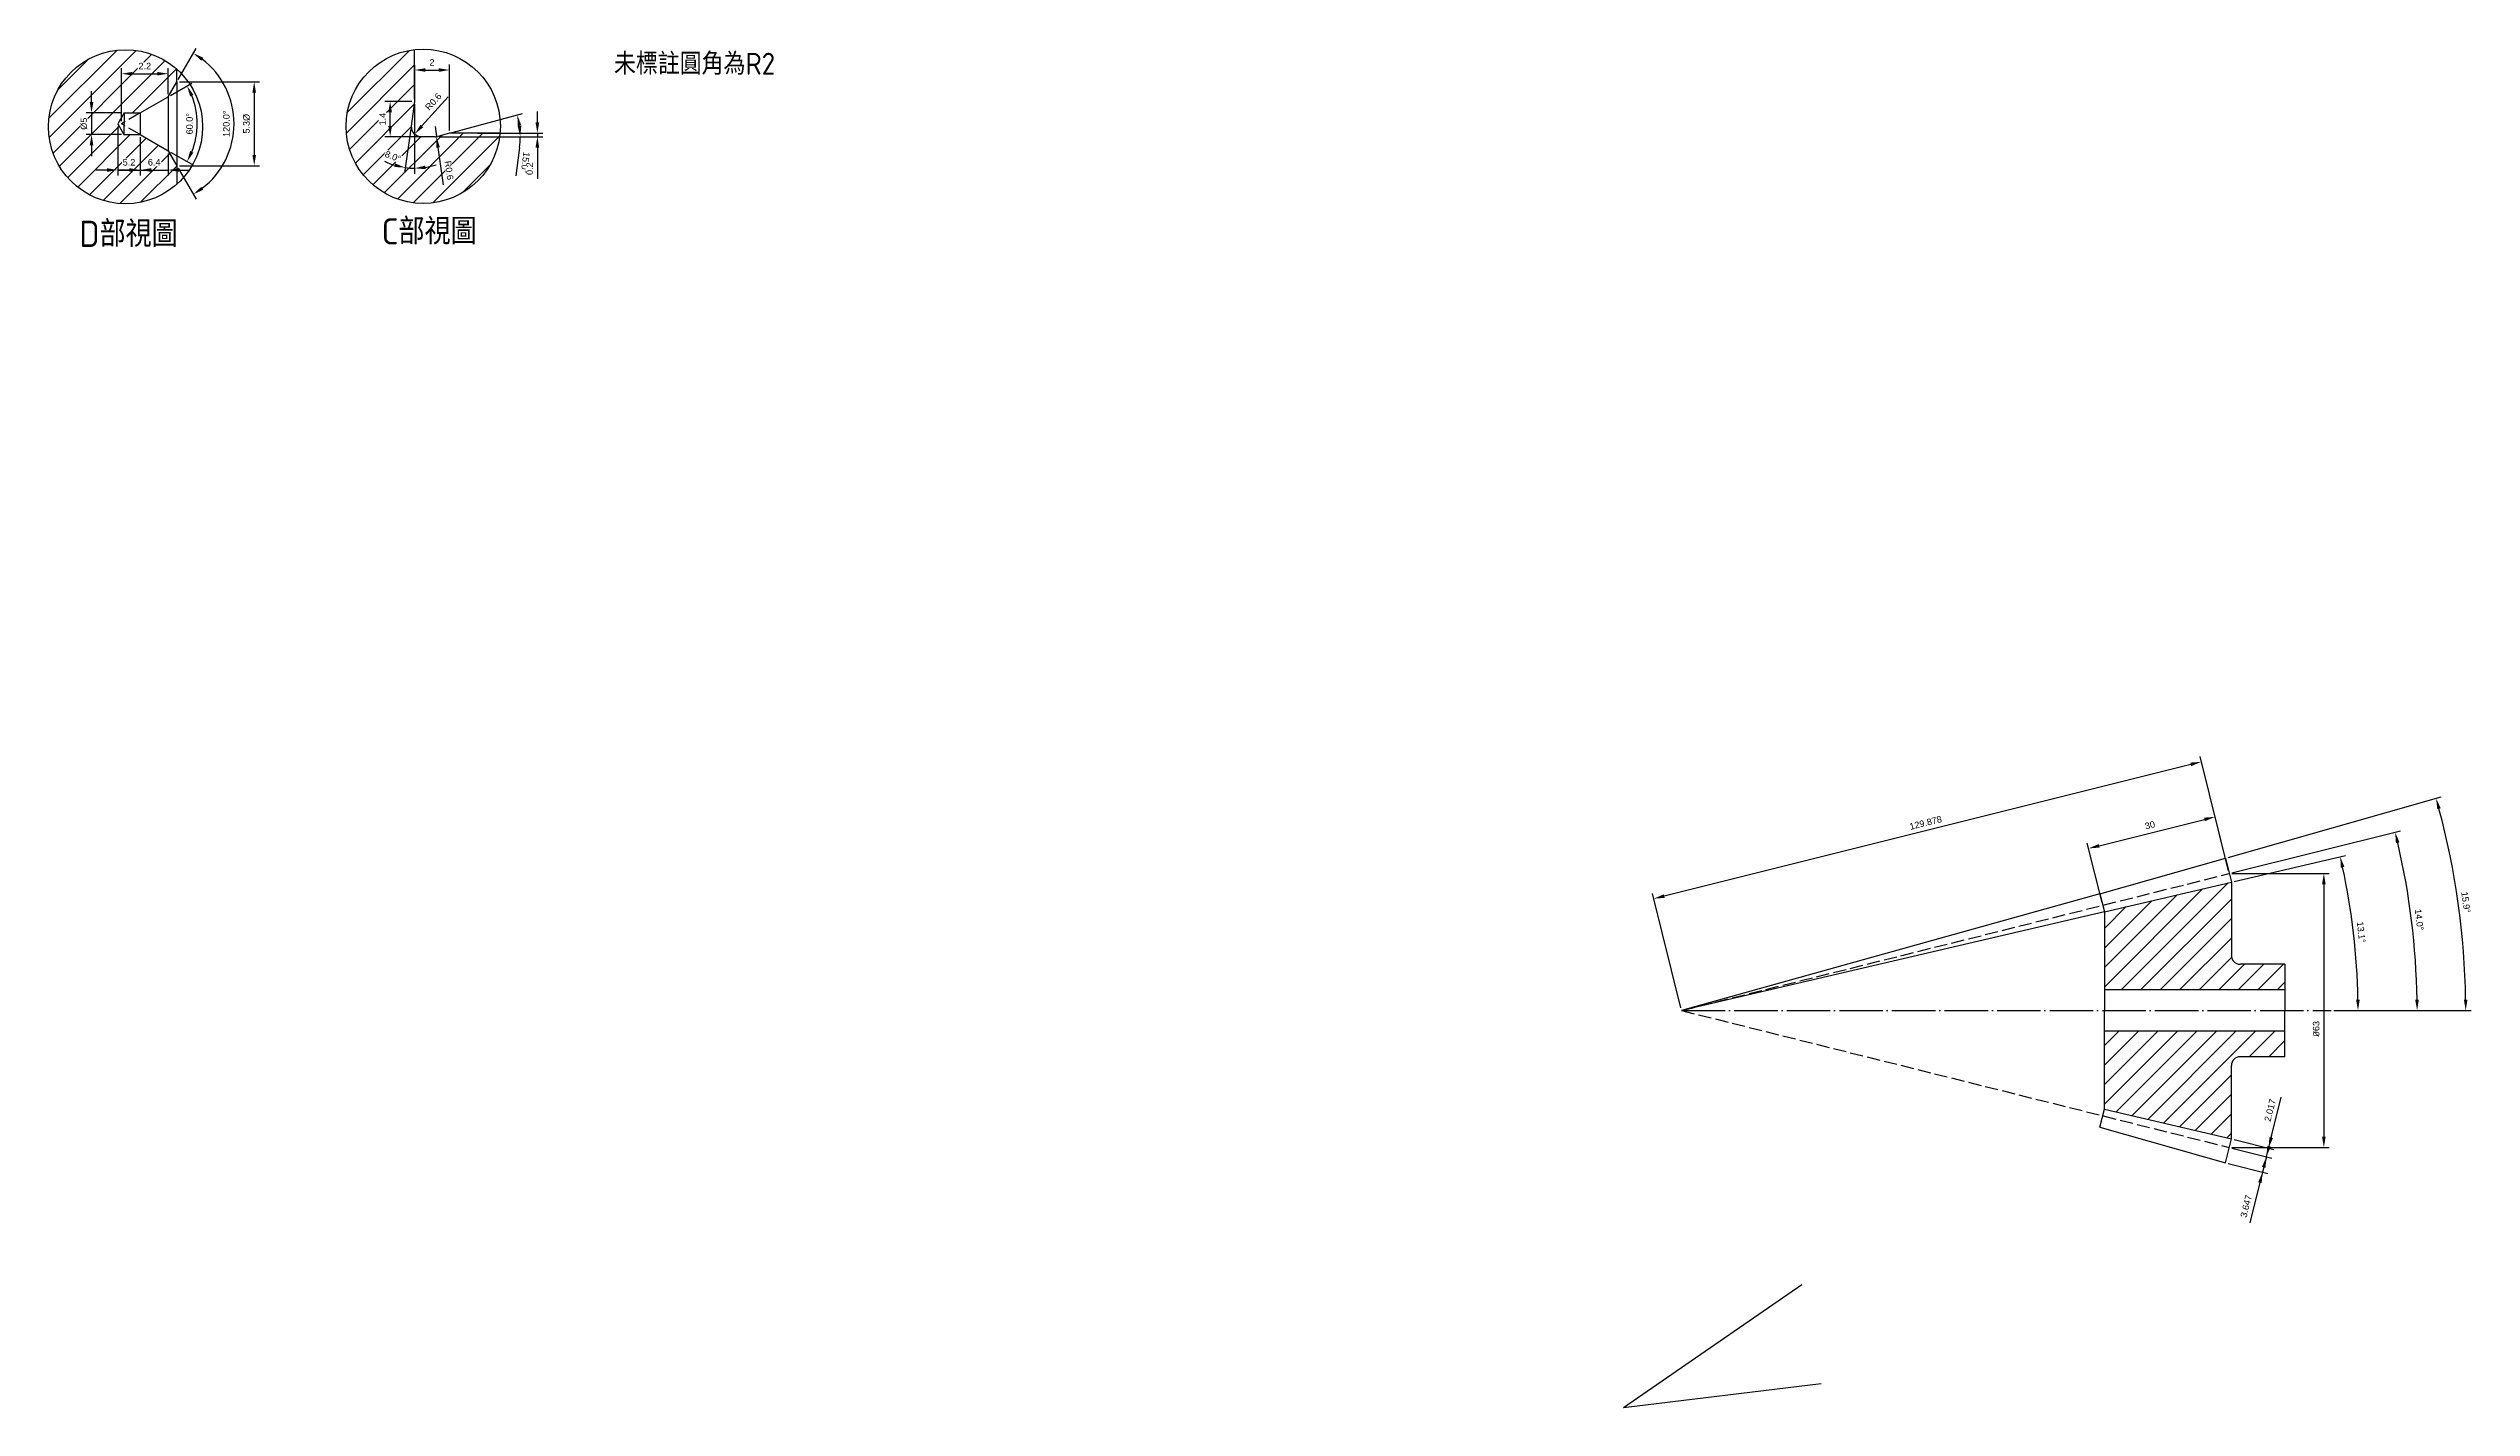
# Model space of a CAD drawing. Header units: millimetres. Extents: x -1183 to 2432, y -404 to 1213.
# Drawn here: x 642 to 1199, y -395 to -82 of the extents above; entities that cross this region are included whole.
import ezdxf

# ---------------------------------------------------------------- set-up
doc = ezdxf.new("R2010")
doc.units = ezdxf.units.MM
doc.linetypes.add('c10', pattern=[12, 10, -1, 0, -1])
doc.linetypes.add('hit', pattern=[4, 3, -1])
for name, color, linetype in [('hid', 2, 'hit'), ('中心線', 1, 'c10'), ('文字', 2, 'Continuous'), ('標註', 3, 'Continuous'), ('標註線', 3, 'Continuous'), ('細實線', 4, 'Continuous')]:
    doc.layers.add(name, color=color, linetype=linetype)
doc.styles.get("Standard").update_dxf_attribs({"font": 'isocp.shx', "height": 5, "bigfont": 'chineset.shx'})
doc.styles.add('可註解', font='arial.ttf')
doc.dimstyles.new('ISO-25', dxfattribs={"dimtxt": 1.5, "dimasz": 2.5, "dimexe": 1.25, "dimexo": 0.625, "dimgap": 1, "dimtad": 1, "dimdec": 3, "dimdsep": 46, "dimtxsty": '可註解', "dimcen": 2.5, "dimclrd": 3, "dimclre": 3, "dimclrt": 3, "dimadec": 1, "dimazin": 0, "dimtfac": 1, "dimtdec": 3, "dimtmove": 0, "dimatfit": 3, "dimfxl": 1, "dimtfill": 1, "dimtfillclr": 256, "dimarcsym": 0})
pattern_1 = [(45, (988.7744, -374.5796), (-2.245064, 2.245064), [])]

# ---------------------------------------------------------------- blocks, each defined once
blk = doc.blocks.new('*D143')
at = {"color": 3, "lineweight": -2, "transparency": 16777216}
for p, q in [((1143.23, -268.15), (1192.3, -254.18)), ((1167.56, -303.36), (1199.17, -303.36))]:
    blk.add_line(p, q, dxfattribs=at)
blk.add_arc((1019.57, -303.36), 178.35, 0.8031, 15.0899, dxfattribs=at)
at = {"color": 3, "transparency": 16777216}
for points in [[(1191.37, -257.04), (1192.17, -256.82), (1191.1, -254.52)], [(1198.32, -300.86), (1197.49, -300.86), (1197.92, -303.36)]]:
    blk.add_solid(points, dxfattribs=at)
at = {"color": 3, "transparency": 16777216, "insert": (1197.96, -278.46), "char_height": 1.5, "attachment_point": 5, "rotation": 277.9465, "style": '可註解', "bg_fill": 3, "box_fill_scale": 1.1, "bg_fill_color": 256, "bg_fill_true_color": 13158600, "bg_fill_transparency": 0}
blk.add_mtext('15.9°', dxfattribs=at)
blk = doc.blocks.new('*D144')
at = {"color": 3, "lineweight": -2, "transparency": 16777216}
for p, q in [((1144.12, -271.71), (1182.89, -262.01)), ((1167.56, -303.36), (1187.98, -303.36))]:
    blk.add_line(p, q, dxfattribs=at)
blk.add_arc((1017.51, -303.36), 169.22, 0.8465, 13.1898, dxfattribs=at)
at = {"color": 3, "transparency": 16777216}
for points in [[(1181.86, -264.84), (1182.67, -264.65), (1181.68, -262.32)], [(1187.13, -300.86), (1186.3, -300.86), (1186.73, -303.36)]]:
    blk.add_solid(points, dxfattribs=at)
at = {"color": 3, "transparency": 16777216, "insert": (1187.22, -282.47), "char_height": 1.5, "attachment_point": 5, "rotation": 277.0181, "style": '可註解', "bg_fill": 3, "box_fill_scale": 1.1, "bg_fill_color": 256, "bg_fill_true_color": 13158600, "bg_fill_transparency": 0}
blk.add_mtext('14.0°', dxfattribs=at)
blk = doc.blocks.new('*D145')
at = {"color": 3, "lineweight": -2, "transparency": 16777216}
for p, q in [((1144.61, -273.67), (1170.27, -267.68)), ((1167.56, -303.36), (1174.38, -303.36))]:
    blk.add_line(p, q, dxfattribs=at)
blk.add_arc((1017.51, -303.36), 155.62, 0.9204, 12.2256, dxfattribs=at)
at = {"color": 3, "transparency": 16777216}
for points in [[(1169.19, -270.49), (1170.01, -270.31), (1169.05, -267.96)], [(1173.53, -300.85), (1172.69, -300.86), (1173.13, -303.36)]]:
    blk.add_solid(points, dxfattribs=at)
at = {"color": 3, "transparency": 16777216, "insert": (1173.86, -285.34), "char_height": 1.5, "attachment_point": 5, "rotation": 276.573, "style": '可註解', "bg_fill": 3, "box_fill_scale": 1.1, "bg_fill_color": 256, "bg_fill_true_color": 13158600, "bg_fill_transparency": 0}
blk.add_mtext('13.1°', dxfattribs=at)
blk = doc.blocks.new('*D146')
at = {"color": 3, "lineweight": -2, "transparency": 16777216}
for p, q in [((1113.56, -265.46), (1137.82, -259.4)), ((1143.36, -271.25), (1139.94, -257.58)), ((1114.25, -278.53), (1110.84, -264.85))]:
    blk.add_line(p, q, dxfattribs=at)
at = {"color": 3, "transparency": 16777216}
for points in [[(1137.72, -258.99), (1137.92, -259.8), (1140.24, -258.79)], [(1113.46, -265.06), (1113.67, -265.86), (1111.14, -266.07)]]:
    blk.add_solid(points, dxfattribs=at)
at = {"color": 3, "transparency": 16777216, "insert": (1125.26, -260.72), "char_height": 1.5, "attachment_point": 5, "rotation": 14.0362, "style": '可註解', "bg_fill": 3, "box_fill_scale": 1.1, "bg_fill_color": 256, "bg_fill_true_color": 13158600, "bg_fill_transparency": 0}
blk.add_mtext('30', dxfattribs=at)
blk = doc.blocks.new('*D147')
at = {"color": 3, "lineweight": -2, "transparency": 16777216}
for p, q in [((1143.36, -271.25), (1136.78, -244.92)), ((1134.65, -246.74), (1013.5, -277.03)), ((1017.36, -302.75), (1010.78, -276.42))]:
    blk.add_line(p, q, dxfattribs=at)
at = {"color": 3, "transparency": 16777216}
for points in [[(1134.55, -246.33), (1134.75, -247.14), (1137.08, -246.13)], [(1013.4, -276.62), (1013.61, -277.43), (1011.08, -277.63)]]:
    blk.add_solid(points, dxfattribs=at)
at = {"color": 3, "transparency": 16777216, "insert": (1073.65, -260.17), "char_height": 1.5, "attachment_point": 5, "rotation": 14.0362, "style": '可註解', "bg_fill": 3, "box_fill_scale": 1.1, "bg_fill_color": 256, "bg_fill_true_color": 13158600, "bg_fill_transparency": 0}
blk.add_mtext('129.878', dxfattribs=at)
blk = doc.blocks.new('*D148')
at = {"layer": '標註線', "color": 3, "lineweight": -2, "transparency": 16777216}
for p, q in [((1144.14, -271.86), (1166.53, -271.86)), ((1165.28, -274.36), (1165.28, -332.36)), ((1144.14, -334.86), (1166.53, -334.86))]:
    blk.add_line(p, q, dxfattribs=at)
at = {"layer": '標註線', "color": 3, "transparency": 16777216}
for points in [[(1164.86, -274.36), (1165.7, -274.36), (1165.28, -271.86)], [(1164.86, -332.36), (1165.7, -332.36), (1165.28, -334.86)]]:
    blk.add_solid(points, dxfattribs=at)
at = {"layer": '標註線', "color": 3, "transparency": 16777216, "insert": (1163.51, -307.58), "char_height": 1.5, "attachment_point": 5, "rotation": 90, "style": '可註解', "bg_fill": 3, "box_fill_scale": 1.1, "bg_fill_color": 256, "bg_fill_true_color": 13158600, "bg_fill_transparency": 0}
blk.add_mtext('{\\fISOCPEUR|b0|i0|c136|p34;%%C}63', dxfattribs=at)
blk = doc.blocks.new('*D149')
at = {"layer": '標註線', "color": 3, "lineweight": -2, "transparency": 16777216}
for p, q in [((1153.15, -332.61), (1155.48, -323.31)), ((1144.61, -333.05), (1153.76, -335.34)), ((1144.12, -335.01), (1153.27, -337.3)), ((1151.45, -339.42), (1150.85, -341.85)), ((1152.06, -337), (1152.55, -335.04))]:
    blk.add_line(p, q, dxfattribs=at)
at = {"layer": '標註線', "color": 3, "transparency": 16777216}
for points in [[(1152.75, -332.51), (1153.56, -332.71), (1152.55, -335.04)], [(1151.05, -339.32), (1151.86, -339.52), (1152.06, -337)]]:
    blk.add_solid(points, dxfattribs=at)
at = {"layer": '標註線', "color": 3, "transparency": 16777216, "insert": (1152.91, -326.32), "char_height": 1.5, "attachment_point": 5, "rotation": 75.9638, "style": '可註解', "bg_fill": 3, "box_fill_scale": 1.1, "bg_fill_color": 256, "bg_fill_true_color": 13158600, "bg_fill_transparency": 0}
blk.add_mtext('2.017', dxfattribs=at)
blk = doc.blocks.new('*D150')
at = {"layer": '標註線', "color": 3, "lineweight": -2, "transparency": 16777216}
for p, q in [((1152.67, -334.57), (1153.27, -332.14)), ((1143.23, -338.55), (1152.39, -340.84)), ((1144.12, -335.01), (1153.27, -337.3)), ((1152.06, -337), (1151.17, -340.53)), ((1150.57, -342.96), (1148.25, -352.23))]:
    blk.add_line(p, q, dxfattribs=at)
at = {"layer": '標註線', "color": 3, "transparency": 16777216}
for points in [[(1152.26, -334.47), (1153.07, -334.67), (1152.06, -337)], [(1150.16, -342.86), (1150.97, -343.06), (1151.17, -340.53)]]:
    blk.add_solid(points, dxfattribs=at)
at = {"layer": '標註線', "color": 3, "transparency": 16777216, "insert": (1147.39, -348.38), "char_height": 1.5, "attachment_point": 5, "rotation": 75.9638, "style": '可註解', "bg_fill": 3, "box_fill_scale": 1.1, "bg_fill_color": 256, "bg_fill_true_color": 13158600, "bg_fill_transparency": 0}
blk.add_mtext('3.647', dxfattribs=at)
blk = doc.blocks.new('*D173')
at = {"layer": '標註', "color": 3, "lineweight": -2, "transparency": 16777216}
for p, q in [((725.36, -94.21), (719.1, -94.21)), ((720.35, -99.82), (720.35, -96.71)), ((728.69, -102.32), (719.1, -102.32))]:
    blk.add_line(p, q, dxfattribs=at)
at = {"layer": '標註', "color": 3, "transparency": 16777216}
for points in [[(719.93, -96.71), (720.76, -96.71), (720.35, -94.21)], [(719.93, -99.82), (720.76, -99.82), (720.35, -102.32)]]:
    blk.add_solid(points, dxfattribs=at)
at = {"layer": '標註', "color": 3, "transparency": 16777216, "insert": (718.59, -98.26), "char_height": 1.5, "attachment_point": 5, "rotation": 90, "style": '可註解', "bg_fill": 3, "box_fill_scale": 1.1, "bg_fill_color": 256, "bg_fill_true_color": 13158600, "bg_fill_transparency": 0}
blk.add_mtext('1.4', dxfattribs=at)
blk = doc.blocks.new('*D174')
at = {"layer": '標註', "color": 3, "lineweight": -2, "transparency": 16777216}
for p, q in [((725.98, -93.58), (725.98, -85.71)), ((728.48, -86.96), (731.48, -86.96)), ((733.98, -100.89), (733.98, -85.71))]:
    blk.add_line(p, q, dxfattribs=at)
at = {"layer": '標註', "color": 3, "transparency": 16777216}
for points in [[(728.48, -86.55), (728.48, -87.38), (725.98, -86.96)], [(731.48, -86.55), (731.48, -87.38), (733.98, -86.96)]]:
    blk.add_solid(points, dxfattribs=at)
at = {"layer": '標註', "color": 3, "transparency": 16777216, "insert": (729.98, -85.21), "char_height": 1.5, "attachment_point": 5, "style": '可註解', "bg_fill": 3, "box_fill_scale": 1.1, "bg_fill_color": 256, "bg_fill_true_color": 13158600, "bg_fill_transparency": 0}
blk.add_mtext('2', dxfattribs=at)
blk = doc.blocks.new('*D175')
at = {"layer": '標註', "color": 3, "lineweight": -2, "transparency": 16777216}
for p, q in [((734.58, -101.36), (750.83, -97)), ((731.62, -102.32), (751.53, -102.32)), ((750.12, -104.81), (749.27, -111.31))]:
    blk.add_line(p, q, dxfattribs=at)
for start, end in [(7.4323, 7.5677), (352.5677, 0)]:
    blk.add_arc((730.99, -102.32), 19.29, start, end, dxfattribs=at)
at = {"layer": '標註', "color": 3, "transparency": 16777216}
for points in [[(749.7, -99.86), (750.52, -99.7), (749.62, -97.33)], [(750.53, -99.8), (749.7, -99.85), (750.28, -102.32)]]:
    blk.add_solid(points, dxfattribs=at)
at = {"layer": '標註', "color": 3, "transparency": 16777216, "insert": (751.45, -108.29), "char_height": 1.5, "attachment_point": 5, "rotation": 262.5677, "style": '可註解', "bg_fill": 3, "box_fill_scale": 1.1, "bg_fill_color": 256, "bg_fill_true_color": 13158600, "bg_fill_transparency": 0}
blk.add_mtext('15.0°', dxfattribs=at)
blk = doc.blocks.new('*D176')
at = {"layer": '標註', "color": 3, "lineweight": -2, "transparency": 16777216}
for p, q in [((754.22, -99.02), (754.22, -96.52)), ((731.62, -102.3), (755.47, -102.3)), ((740.43, -101.52), (755.47, -101.52)), ((754.22, -101.52), (754.22, -102.3)), ((754.22, -104.8), (754.22, -112.01))]:
    blk.add_line(p, q, dxfattribs=at)
at = {"layer": '標註', "color": 3, "transparency": 16777216}
for points in [[(753.8, -99.02), (754.64, -99.02), (754.22, -101.52)], [(753.8, -104.8), (754.64, -104.8), (754.22, -102.3)]]:
    blk.add_solid(points, dxfattribs=at)
at = {"layer": '標註', "color": 3, "transparency": 16777216, "insert": (752.45, -109.66), "char_height": 1.5, "attachment_point": 5, "rotation": 90, "style": '可註解', "bg_fill": 3, "box_fill_scale": 1.1, "bg_fill_color": 256, "bg_fill_true_color": 13158600, "bg_fill_transparency": 0}
blk.add_mtext('0.2', dxfattribs=at)
blk = doc.blocks.new('*D177')
at = {"layer": '標註', "color": 3, "lineweight": -2, "transparency": 16777216}
for p, q in [((725.98, -94.83), (725.98, -110.82)), ((725.09, -100.52), (723.67, -110.65))]:
    blk.add_line(p, q, dxfattribs=at)
for start, end in [(243.3247, 252.6623), (262, 270), (279.3377, 288.6753)]:
    blk.add_arc((725.98, -94.21), 15.36, start, end, dxfattribs=at)
at = {"layer": '標註', "color": 3, "transparency": 16777216}
for points in [[(721.5, -108.46), (721.31, -109.27), (723.84, -109.42)], [(728.51, -109.78), (728.44, -108.95), (725.98, -109.57)]]:
    blk.add_solid(points, dxfattribs=at)
at = {"layer": '標註', "color": 3, "transparency": 16777216, "insert": (720.99, -106.85), "char_height": 1.5, "attachment_point": 5, "rotation": 338.4636, "style": '可註解', "bg_fill": 3, "box_fill_scale": 1.1, "bg_fill_color": 256, "bg_fill_true_color": 13158600, "bg_fill_transparency": 0}
blk.add_mtext('8.0°', dxfattribs=at)
blk = doc.blocks.new('*D178')
at = {"layer": '標註', "color": 3, "lineweight": -2, "transparency": 16777216}
blk.add_line((733.66, -93.12), (727.65, -99.84), dxfattribs=at)
at = {"layer": '標註', "color": 3, "transparency": 16777216}
blk.add_solid([(727.34, -99.57), (727.96, -100.12), (725.98, -101.71)], dxfattribs=at)
at = {"layer": '標註', "color": 3, "transparency": 16777216, "insert": (730.29, -94.24), "char_height": 1.5, "attachment_point": 5, "rotation": 48.1897, "style": '可註解', "bg_fill": 3, "box_fill_scale": 1.1, "bg_fill_color": 256, "bg_fill_true_color": 13158600, "bg_fill_transparency": 0}
blk.add_mtext('R0.6', dxfattribs=at)
blk = doc.blocks.new('*D179')
at = {"layer": '標註', "color": 3, "lineweight": -2, "transparency": 16777216}
for p, q in [((730.68, -99.92), (731.02, -102.29)), ((732.6, -113.35), (731.37, -104.77))]:
    blk.add_line(p, q, dxfattribs=at)
at = {"layer": '標註', "color": 3, "transparency": 16777216, "insert": (733.91, -110.05), "char_height": 1.5, "attachment_point": 5, "rotation": 278.1306, "style": '可註解', "bg_fill": 3, "box_fill_scale": 1.1, "bg_fill_color": 256, "bg_fill_true_color": 13158600, "bg_fill_transparency": 0}
blk.add_mtext('R0.6', dxfattribs=at)
at = {"layer": '標註', "color": 3, "transparency": 16777216}
blk.add_solid([(731.78, -104.71), (730.96, -104.83), (731.02, -102.29)], dxfattribs=at)
blk = doc.blocks.new('*D153')
at = {"layer": '標註', "color": 3, "lineweight": -2, "transparency": 16777216}
for p, q in [((657.66, -99.95), (657.66, -111.22)), ((662.86, -102.45), (662.86, -111.22)), ((655.16, -109.97), (652.66, -109.97)), ((657.66, -109.97), (662.86, -109.97)), ((665.36, -109.97), (667.86, -109.97))]:
    blk.add_line(p, q, dxfattribs=at)
at = {"layer": '標註', "color": 3, "transparency": 16777216}
for points in [[(655.16, -109.55), (655.16, -110.39), (657.66, -109.97)], [(665.36, -109.55), (665.36, -110.39), (662.86, -109.97)]]:
    blk.add_solid(points, dxfattribs=at)
at = {"layer": '標註', "color": 3, "transparency": 16777216, "insert": (660.26, -108.2), "char_height": 1.5, "attachment_point": 5, "style": '可註解', "bg_fill": 3, "box_fill_scale": 1.1, "bg_fill_color": 256, "bg_fill_true_color": 13158600, "bg_fill_transparency": 0}
blk.add_mtext('5.2', dxfattribs=at)
blk = doc.blocks.new('*D154')
at = {"layer": '標註', "color": 3, "lineweight": -2, "transparency": 16777216}
for p, q in [((662.86, -102.45), (662.86, -111.22)), ((660.36, -109.97), (657.86, -109.97)), ((662.86, -109.97), (669.26, -109.97)), ((669.26, -106.14), (669.26, -111.22)), ((671.76, -109.97), (674.26, -109.97))]:
    blk.add_line(p, q, dxfattribs=at)
at = {"layer": '標註', "color": 3, "transparency": 16777216}
for points in [[(660.36, -109.55), (660.36, -110.39), (662.86, -109.97)], [(671.76, -109.55), (671.76, -110.39), (669.26, -109.97)]]:
    blk.add_solid(points, dxfattribs=at)
at = {"layer": '標註', "color": 3, "transparency": 16777216, "insert": (666.06, -108.2), "char_height": 1.5, "attachment_point": 5, "style": '可註解', "bg_fill": 3, "box_fill_scale": 1.1, "bg_fill_color": 256, "bg_fill_true_color": 13158600, "bg_fill_transparency": 0}
blk.add_mtext('6.4', dxfattribs=at)
blk = doc.blocks.new('*D155')
at = {"layer": '標註', "color": 3, "lineweight": -2, "transparency": 16777216}
for p, q in [((671.57, -89.12), (675.68, -82)), ((671.57, -109.52), (675.68, -116.65))]:
    blk.add_line(p, q, dxfattribs=at)
blk.add_arc((665.68, -99.32), 18.75, 307.6446, 52.3554, dxfattribs=at)
at = {"layer": '標註', "color": 3, "transparency": 16777216}
for points in [[(676.9, -84.82), (677.36, -84.13), (675.05, -83.09)], [(677.36, -114.52), (676.9, -113.83), (675.05, -115.56)]]:
    blk.add_solid(points, dxfattribs=at)
at = {"layer": '標註', "color": 3, "transparency": 16777216, "insert": (682.66, -99.32), "char_height": 1.5, "attachment_point": 5, "rotation": 90, "style": '可註解', "bg_fill": 3, "box_fill_scale": 1.1, "bg_fill_color": 256, "bg_fill_true_color": 13158600, "bg_fill_transparency": 0}
blk.add_mtext('120.0°', dxfattribs=at)
blk = doc.blocks.new('*D156')
at = {"layer": '標註', "color": 3, "lineweight": -2, "transparency": 16777216}
for p, q in [((669.8, -92.82), (674.7, -89.99)), ((669.8, -105.83), (674.7, -108.66))]:
    blk.add_line(p, q, dxfattribs=at)
blk.add_arc((658.53, -99.32), 17.43, 338.2266, 21.7734, dxfattribs=at)
at = {"layer": '標註', "color": 3, "transparency": 16777216}
for points in [[(674.33, -93.04), (675.08, -92.68), (673.62, -90.61)], [(675.08, -105.97), (674.33, -105.61), (673.62, -108.04)]]:
    blk.add_solid(points, dxfattribs=at)
at = {"layer": '標註', "color": 3, "transparency": 16777216, "insert": (674.19, -99.32), "char_height": 1.5, "attachment_point": 5, "rotation": 90, "style": '可註解', "bg_fill": 3, "box_fill_scale": 1.1, "bg_fill_color": 256, "bg_fill_true_color": 13158600, "bg_fill_transparency": 0}
blk.add_mtext('60.0°', dxfattribs=at)
blk = doc.blocks.new('*D157')
at = {"layer": '標註', "color": 3, "lineweight": -2, "transparency": 16777216}
for p, q in [((651.64, -94.32), (651.64, -91.82)), ((658.53, -96.82), (650.39, -96.82)), ((651.64, -96.82), (651.64, -101.82)), ((658.53, -101.82), (650.39, -101.82)), ((651.64, -104.32), (651.64, -106.82))]:
    blk.add_line(p, q, dxfattribs=at)
at = {"layer": '標註', "color": 3, "transparency": 16777216}
for points in [[(651.22, -94.32), (652.06, -94.32), (651.64, -96.82)], [(651.22, -104.32), (652.06, -104.32), (651.64, -101.82)]]:
    blk.add_solid(points, dxfattribs=at)
at = {"layer": '標註', "color": 3, "transparency": 16777216, "insert": (649.88, -99.32), "char_height": 1.5, "attachment_point": 5, "rotation": 90, "style": '可註解', "bg_fill": 3, "box_fill_scale": 1.1, "bg_fill_color": 256, "bg_fill_true_color": 13158600, "bg_fill_transparency": 0}
blk.add_mtext('%%C5', dxfattribs=at)
blk = doc.blocks.new('*D159')
at = {"layer": '標註', "color": 3, "lineweight": -2, "transparency": 16777216}
for p, q in [((658.53, -98.7), (658.53, -86.56)), ((661.03, -87.81), (666.76, -87.81)), ((669.26, -92.5), (669.26, -86.56))]:
    blk.add_line(p, q, dxfattribs=at)
at = {"layer": '標註', "color": 3, "transparency": 16777216}
for points in [[(661.03, -87.4), (661.03, -88.23), (658.53, -87.81)], [(666.76, -87.4), (666.76, -88.23), (669.26, -87.81)]]:
    blk.add_solid(points, dxfattribs=at)
at = {"layer": '標註', "color": 3, "transparency": 16777216, "insert": (663.89, -86.06), "char_height": 1.5, "attachment_point": 5, "style": '可註解', "bg_fill": 3, "box_fill_scale": 1.1, "bg_fill_color": 256, "bg_fill_true_color": 13158600, "bg_fill_transparency": 0}
blk.add_mtext('2.2', dxfattribs=at)
blk = doc.blocks.new('*D160')
at = {"layer": '標註', "color": 3, "lineweight": -2, "transparency": 16777216}
for p, q in [((671.88, -89.67), (690.32, -89.67)), ((689.07, -92.17), (689.07, -106.48)), ((671.88, -108.98), (690.32, -108.98))]:
    blk.add_line(p, q, dxfattribs=at)
at = {"layer": '標註', "color": 3, "transparency": 16777216}
for points in [[(688.65, -92.17), (689.48, -92.17), (689.07, -89.67)], [(688.65, -106.48), (689.48, -106.48), (689.07, -108.98)]]:
    blk.add_solid(points, dxfattribs=at)
at = {"layer": '標註', "color": 3, "transparency": 16777216, "insert": (687.3, -99.32), "char_height": 1.5, "attachment_point": 5, "rotation": 90, "style": '可註解', "bg_fill": 3, "box_fill_scale": 1.1, "bg_fill_color": 256, "bg_fill_true_color": 13158600, "bg_fill_transparency": 0}
blk.add_mtext('5.3%%C', dxfattribs=at)

msp = doc.modelspace()

# ---------------------------------------------------------------- hatches: boundary and pattern name
at = {"layer": '細實線'}
h = msp.add_hatch(dxfattribs=at)
h.set_pattern_fill('ANSI31', color=256)
h.set_pattern_definition([(45, (595.9494, -134.9778), (-2.245064, 2.245064), [])])
h.paths.add_polyline_path([(725.9806, -94.2086), (725.9806, -85.8186), (725.9806, -82.2803, 0.38193662), (710.206, -99.9186, 0.95585307), (745.6306, -101.5186), (733.9806, -101.5186), (731.3001, -102.2368, -0.06554346), (730.679, -102.3186), (727.9544, -102.3186), (727.5806, -102.3186, -0.41421356), (725.1806, -99.9186), (725.1806, -99.9009)])
h.paths.add_polyline_path([(720.1656, -100.1586), (720.1656, -96.4955), (717.0745, -96.4955), (717.0745, -100.1586)], flags=24)
h.paths.add_polyline_path([(717.2667, -107.0573), (723.6216, -109.5652), (724.7563, -106.69), (718.4014, -104.182)], flags=24)
h.paths.add_polyline_path([(731.9951, -107.6707), (732.7272, -112.795), (735.7872, -112.3578), (735.0551, -107.2335)], flags=24)
h.paths.add_polyline_path([(658.4359, -109.7639), (662.0989, -109.7639), (662.0989, -106.6728), (658.4359, -106.6728)], flags=24)
h.paths.add_polyline_path([(664.2354, -109.7639), (667.8984, -109.7639), (667.8984, -106.6728), (664.2354, -106.6728)], flags=24)
h.paths.add_polyline_path([(662.0836, -87.6312), (665.7466, -87.6312), (665.7466, -84.5401), (662.0836, -84.5401)], flags=24)
edge = h.paths.add_edge_path()
edge.add_line((659.099, -101.8244), (657.6556, -99.3244))
edge.add_line((657.6556, -99.3244), (659.1556, -96.8244))
edge.add_line((659.1556, -96.8244), (662.8556, -96.8244))
edge.add_line((662.8556, -96.8244), (669.2556, -93.1293))
edge.add_line((669.2556, -93.1293), (671.2556, -89.6652))
edge.add_line((671.2556, -89.6652), (671.2556, -86.7722))
edge.add_arc((659.4617, -100.0092), 17.7289, 48.299438, 180)
edge.add_arc((659.4617, -100.0092), 17.7289, 180, 311.700562)
edge.add_line((671.2556, -113.2461), (671.2556, -108.9835))
edge.add_line((671.2556, -108.9835), (669.2556, -105.5194))
edge.add_line((669.2556, -105.5194), (662.8556, -101.8244))
edge.add_line((662.8556, -101.8244), (659.099, -101.8244))
h = msp.add_hatch(dxfattribs=at)
h.set_pattern_fill('ANSI31', color=256)
h.set_pattern_definition(pattern_1)
h.paths.add_polyline_path([(1143.9998, -273.8148), (1114.7825, -280.6386), (1114.7825, -298.6086), (1156.3348, -298.6086), (1156.3348, -292.7037), (1144.5998, -292.7037, -0.41421356), (1143.9998, -292.1037)])
h = msp.add_hatch(dxfattribs=at)
h.set_pattern_fill('ANSI31', color=256)
h.set_pattern_definition(pattern_1)
h.paths.add_polyline_path([(1143.9998, -314.6124, -0.41421356), (1144.5998, -314.0124), (1156.3348, -314.0124), (1156.3348, -308.1075), (1114.7825, -308.1075), (1114.7825, -326.0775), (1143.9998, -332.9013)])

# ---------------------------------------------------------------- linework, layer by layer
for p, q in [((725.9806, -85.8186), (725.9806, -82.2803)), ((671.2556, -89.6652), (671.2556, -86.7722)), ((725.9806, -85.8186), (725.9806, -94.2086)), ((662.8556, -96.8244), (669.2556, -93.1293)), ((669.2556, -93.1293), (671.2556, -89.6652)), ((669.2556, -93.1293), (669.2556, -105.5194)), ((671.2556, -89.6652), (671.2556, -108.9835)), ((725.9806, -94.2086), (725.1806, -99.9009)), ((659.1556, -96.8244), (657.6556, -99.3244)), ((657.6556, -99.3244), (659.099, -101.8244)), ((659.1556, -96.8244), (659.099, -101.8244)), ((659.1556, -96.8244), (662.8556, -96.8244)), ((662.8556, -96.8244), (662.8556, -101.8244)), ((725.1806, -99.9009), (725.1806, -99.9186)), ((659.099, -101.8244), (662.8556, -101.8244)), ((662.8556, -101.8244), (669.2556, -105.5194)), ((669.2556, -105.5194), (671.2556, -108.9835)), ((727.9544, -102.3186), (727.5806, -102.3186)), ((730.679, -102.3186), (727.9544, -102.3186)), ((733.9806, -101.5186), (731.3001, -102.2368)), ((745.6306, -101.5186), (733.9806, -101.5186)), ((671.2556, -108.9835), (671.2556, -113.2461)), ((1113.7577, -276.5395), (1142.6261, -268.3199)), ((1142.6261, -268.3199), (1143.9998, -273.8148)), ((1113.7577, -276.5395), (1114.7825, -280.6386)), ((1113.7577, -276.5395), (1114.7825, -280.6386)), ((1114.7825, -280.6386), (1143.9998, -273.8148)), ((1143.9998, -273.8148), (1143.9998, -290.7037)), ((1114.7825, -280.6386), (1114.7825, -303.3581)), ((1156.3348, -292.7037), (1145.9998, -292.7037)), ((1156.3348, -292.7037), (1156.3348, -303.3581)), ((1156.3348, -298.6086), (1114.7825, -298.6086)), ((1114.7825, -326.0775), (1114.7825, -303.3581)), ((1156.3348, -314.0124), (1156.3348, -303.3581)), ((1156.3348, -308.1075), (1114.7825, -308.1075)), ((1143.9998, -332.9013), (1143.9998, -316.0124)), ((1156.3348, -314.0124), (1145.9998, -314.0124)), ((1113.7577, -330.1767), (1114.7825, -326.0775)), ((1113.7577, -330.1767), (1114.7825, -326.0775)), ((1114.7825, -326.0775), (1143.9998, -332.9013)), ((1113.7577, -330.1767), (1142.6261, -338.3962)), ((1142.6261, -338.3962), (1143.9998, -332.9013))]:
    msp.add_line(p, q)
for centre, radius, start, end in [((727.5806, -99.9186), 2.4, 179.565364, 270), ((730.679, -99.9186), 2.4, 270, 285), ((730.679, -99.9186), 2.4, 270, 285), ((1145.9998, -316.0124), 2, 90, 180)]:
    msp.add_arc(centre, radius, start, end)
at = {"layer": 'hid'}
for q in [(1143.5106, -271.858), (1143.5106, -334.8581)]:
    msp.add_line((1017.5104, -303.3581), q, dxfattribs=at)
at = {"layer": '中心線'}
msp.add_line((1017.5104, -303.3581), (1166.9326, -303.3581), dxfattribs=at)
at = {"layer": '標註線'}
for q in [(1045.169, -366.4095), (1049.6032, -389.208)]:
    msp.add_line((1004.1468, -394.7088), q, dxfattribs=at)
at = {"layer": '細實線'}
for centre, radius in [((659.4617, -100.0092), 17.7289), ((727.9544, -99.9186), 17.7484)]:
    msp.add_circle(centre, radius, dxfattribs=at)

# ---------------------------------------------------------------- texts
at = {"color": 2, "insert": (771.8554, -82.9936), "char_height": 5.04, "attachment_point": 1}
msp.add_mtext('未標註圓角為R2', dxfattribs=at)
at = {"layer": '文字', "char_height": 6, "attachment_point": 1}
for s, insert in [('D部視圖', (648.8303, -121.6552)), ('C部視圖', (718.3891, -121.0742))]:
    msp.add_mtext_dynamic_manual_height_columns(s, width=45.673621, gutter_width=12.5, heights=[0], dxfattribs=dict(at, insert=insert))

# ---------------------------------------------------------------- next in the draw order: dimensions: what is measured, and where the dimension line sits
dim = msp.add_angular_dim_2l(base=(1197.1577, -286.8907), line1=((1017.5104, -303.3581), (1166.9326, -303.3581)), line2=((1113.7577, -276.5395), (1142.6261, -268.3199)), dimstyle='ISO-25')
dim.commit()
dim.dimension.update_dxf_attribs({"geometry": '*D143', "text_midpoint": (1197.9559, -278.4569)})
at = {"layer": '標註'}
dim = msp.add_linear_dim(base=(720.3465, -94.2086), p1=(729.3167, -102.3186), p2=(725.9806, -94.2086), angle=90, text='1.4', dimstyle='ISO-25', dxfattribs=at)
dim.commit()
dim.dimension.update_dxf_attribs({"geometry": '*D173', "text_midpoint": (718.5935, -98.2636)})
dim = msp.add_linear_dim(base=(662.8556, -109.9704), p1=(657.6556, -99.3244), p2=(662.8556, -101.8244), dimstyle='ISO-25', dxfattribs=at)
dim.commit()
dim.dimension.update_dxf_attribs({"geometry": '*D153', "text_midpoint": (660.2556, -108.2045)})
at = {"layer": '標註線'}
dim = msp.add_linear_dim(base=(1152.0588, -336.9951), p1=(1143.9998, -332.9013), p2=(1143.5106, -334.8581), angle=255.963757, dimstyle='ISO-25', dxfattribs=at)
dim.commit()
dim.dimension.update_dxf_attribs({"geometry": '*D149', "text_midpoint": (1154.6201, -326.7498), "dimtype": 161})

# ---------------------------------------------------------------- next in the draw order: dimensions: what is measured, and where the dimension line sits
dim = msp.add_angular_dim_2l(base=(1186.1669, -289.555), line1=((1017.5104, -303.3581), (1166.9326, -303.3581)), line2=((1017.5104, -303.3581), (1143.5106, -271.858)), dimstyle='ISO-25')
dim.commit()
dim.dimension.update_dxf_attribs({"geometry": '*D144', "text_midpoint": (1187.2155, -282.4664)})
at = {"layer": '標註'}
dim = msp.add_linear_dim(base=(733.9806, -86.9632), p1=(725.9806, -94.2086), p2=(733.9806, -101.5186), text='2', dimstyle='ISO-25', dxfattribs=at)
dim.commit()
dim.dimension.update_dxf_attribs({"geometry": '*D174', "text_midpoint": (729.9806, -86.9632), "dimtype": 160})
dim = msp.add_linear_dim(base=(669.2556, -109.9704), p1=(662.8556, -101.8244), p2=(669.2556, -105.5194), dimstyle='ISO-25', dxfattribs=at)
dim.commit()
dim.dimension.update_dxf_attribs({"geometry": '*D154', "text_midpoint": (666.0556, -108.2045)})

# ---------------------------------------------------------------- next in the draw order: dimensions: what is measured, and where the dimension line sits
dim = msp.add_angular_dim_2l(base=(1172.6741, -291.4675), line1=((1017.5104, -303.3581), (1166.9326, -303.3581)), line2=((1114.7825, -280.6386), (1143.9998, -273.8148)), dimstyle='ISO-25')
dim.commit()
dim.dimension.update_dxf_attribs({"geometry": '*D145', "text_midpoint": (1173.8608, -285.3418)})
for base, line1, line2, picture, middle in [((683.2994, -105.7377), ((669.2556, -105.5194), (671.2556, -108.9835)), ((669.2556, -93.1293), (671.2556, -89.6652)), '*D155', (682.6644, -99.3244)), ((749.9881, -98.9696), ((730.679, -102.3186), (727.9544, -102.3186)), ((733.9806, -101.5186), (731.3001, -102.2368)), '*D175', (751.4465, -108.2888))]:
    dim = msp.add_angular_dim_2l(base=base, line1=line1, line2=line2, dimstyle='ISO-25', dxfattribs=at)
    dim.commit()
    dim.dimension.update_dxf_attribs({"geometry": picture, "text_midpoint": middle})
dim = msp.add_linear_dim(base=(651.6395, -101.8244), p1=(659.1556, -96.8244), p2=(659.1556, -101.8244), angle=90, text='%%C<>', dimstyle='ISO-25', dxfattribs=at)
dim.commit()
dim.dimension.update_dxf_attribs({"geometry": '*D157', "text_midpoint": (651.6395, -99.3244), "dimtype": 160})

# ---------------------------------------------------------------- next in the draw order: dimensions: what is measured, and where the dimension line sits
dim = msp.add_aligned_dim(p1=(1114.4063, -279.1341), p2=(1143.5106, -271.858), distance=13.4692, dimstyle='ISO-25')
dim.commit()
dim.dimension.update_dxf_attribs({"geometry": '*D146', "text_midpoint": (1125.2633, -260.7154)})
dim = msp.add_angular_dim_2l(base=(675.6874, -102.3505), line1=((662.8556, -101.8244), (669.2556, -105.5194)), line2=((662.8556, -96.8244), (669.2556, -93.1293)), dimstyle='ISO-25', dxfattribs=at)
dim.commit()
dim.dimension.update_dxf_attribs({"geometry": '*D156', "text_midpoint": (675.9521, -99.3244), "dimtype": 162})
dim = msp.add_linear_dim(base=(754.219, -102.2981), p1=(739.8056, -101.5186), p2=(730.9922, -102.2981), angle=90, text='0.2', dimstyle='ISO-25', dxfattribs=at)
dim.commit()
dim.dimension.update_dxf_attribs({"geometry": '*D176', "text_midpoint": (752.4532, -109.6559)})

# ---------------------------------------------------------------- next in the draw order: linework, layer by layer
at = {"layer": 'hid'}
for p in [(662.8556, -96.8244), (662.8556, -101.8244)]:
    msp.add_line(p, (658.5255, -99.3244), dxfattribs=at)

# ---------------------------------------------------------------- next in the draw order: dimensions: what is measured, and where the dimension line sits
dim = msp.add_aligned_dim(p1=(1143.5106, -271.858), p2=(1017.5104, -303.3581), distance=-26.5179, dimstyle='ISO-25')
dim.commit()
dim.dimension.update_dxf_attribs({"geometry": '*D147', "text_midpoint": (1073.6507, -260.1688)})
at = {"layer": '標註'}
dim = msp.add_angular_dim_2l(base=(725.2661, -109.5489), line1=((725.9806, -85.8186), (725.9806, -94.2086)), line2=((725.9806, -94.2086), (725.1806, -99.9009)), dimstyle='ISO-25', dxfattribs=at)
dim.commit()
dim.dimension.update_dxf_attribs({"geometry": '*D177', "text_midpoint": (720.3432, -108.4934), "dimtype": 162})

# ---------------------------------------------------------------- next in the draw order: linework, layer by layer
at = {"layer": '細實線'}
for p, q in [((1113.7577, -276.5395), (1017.5104, -303.3581)), ((1114.7825, -280.6386), (1017.5831, -303.3399))]:
    msp.add_line(p, q, dxfattribs=at)

# ---------------------------------------------------------------- next in the draw order: dimensions: what is measured, and where the dimension line sits
at = {"layer": '標註'}
dim = msp.add_linear_dim(base=(669.2556, -87.8121), p1=(658.5255, -99.3244), p2=(669.2556, -93.1293), text='2.2', dimstyle='ISO-25', dxfattribs=at)
dim.commit()
dim.dimension.update_dxf_attribs({"geometry": '*D159', "text_midpoint": (663.8906, -86.059)})
dim = msp.add_radius_dim(center=(727.5806, -99.9186), mpoint=(725.9806, -101.7075), text='R0.6', dimstyle='ISO-25', dxfattribs=at)
dim.commit()
dim.dimension.update_dxf_attribs({"geometry": '*D178', "text_midpoint": (731.6052, -95.4189), "dimtype": 164})
at = {"layer": '標註線'}
dim = msp.add_linear_dim(base=(1165.2791, -334.8581), p1=(1143.5106, -271.858), p2=(1143.5106, -334.8581), angle=90, text='{\\fISOCPEUR|b0|i0|c136|p34;%%C}<>', dimstyle='ISO-25', dxfattribs=at)
dim.commit()
dim.dimension.update_dxf_attribs({"geometry": '*D148', "text_midpoint": (1165.2791, -307.5792), "dimtype": 160})

# ---------------------------------------------------------------- next in the draw order: linework, layer by layer
msp.add_arc((1145.9998, -290.7037), 2, 180, 270)

# ---------------------------------------------------------------- next in the draw order: dimensions: what is measured, and where the dimension line sits
at = {"layer": '標註'}
dim = msp.add_linear_dim(base=(689.0671, -108.9835), p1=(671.2556, -89.6652), p2=(671.2556, -108.9835), angle=90, text='5.3%%C', dimstyle='ISO-25', dxfattribs=at)
dim.commit()
dim.dimension.update_dxf_attribs({"geometry": '*D160', "text_midpoint": (687.3007, -99.3244)})
dim = msp.add_radius_dim(center=(730.679, -99.9186), mpoint=(731.0184, -102.2945), text='R0.6', dimstyle='ISO-25', dxfattribs=at)
dim.commit()
dim.dimension.update_dxf_attribs({"geometry": '*D179', "text_midpoint": (733.9096, -110.0462)})
at = {"layer": '標註線'}
dim = msp.add_aligned_dim(p1=(1143.5106, -334.8581), p2=(1142.6261, -338.3962), distance=8.8112, dimstyle='ISO-25', dxfattribs=at)
dim.commit()
dim.dimension.update_dxf_attribs({"geometry": '*D150', "text_midpoint": (1147.3917, -348.3805)})

doc.saveas('drawing.dxf')
